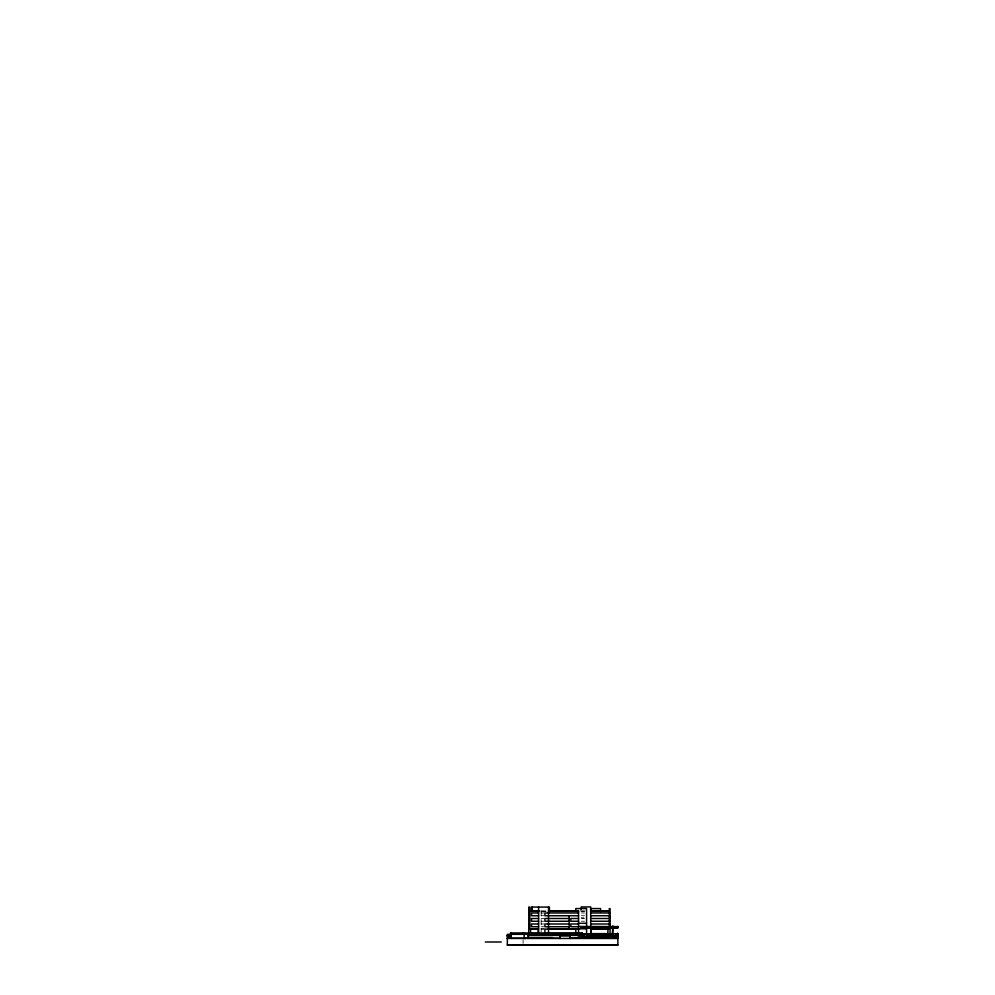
<?xml version="1.0" encoding="UTF-8"?>
<svg xmlns="http://www.w3.org/2000/svg" width="995" height="995" viewBox="0 0 995 995"><rect width="100%" height="100%" fill="white"/><g stroke="black" fill="none" stroke-linecap="round" stroke-linejoin="round"><path stroke-width="0.75" stroke-dasharray="4.97 3.73" d="M540.82 910.922L547.349 910.922M580.122 910.922L585.234 910.922M541.156 911.333L547.349 911.333M581.378 911.333L584.475 911.333M541.156 912.987L544.253 912.987M581.378 912.987L584.475 912.987M541.156 915.736L543.966 915.736M581.403 915.736L584.488 915.736M581.217 917.8L583.903 917.8M541.156 918.497L543.966 918.497M581.441 918.497L584.513 918.497M541.156 921.246L543.966 921.246M581.441 921.246L584.513 921.246M541.156 923.994L543.966 923.994M541.156 926.755L543.966 926.755M541.156 928.82L544.253 928.82M541.156 929.094L544.253 929.094M541.156 910.922L541.156 932.128M523.096 939.69L523.096 943.422"/><path stroke-width="1.49" d="M586.154 936.631L589.09 936.494M617.87 936.382L589.09 935.424L610.072 934.118L586.154 935.225M592.647 935.636L586.291 935.225M590.582 936.793L617.87 936.171M593.567 937.166L608.467 938.049L593.58 936.954M507.338 938.186L510.547 938.011M509.054 938.186L559.737 938.248M509.278 936.009L507.338 936.22M510.97 934.977L509.776 935.039A19.726 0.734 0 0 0 508.234 935.151L507.338 935.213M589.09 936.631L605.507 936.382M511.094 944.964L523.096 944.939M529.862 910.922L539.377 910.922M548.519 910.922L578.543 910.922L578.543 933.633L544.899 933.633L544.899 929.094L578.543 929.094M590.657 910.922L609.313 910.922M529.862 911.333L538.606 911.333M548.519 911.333L578.543 911.333M590.707 911.333L609.301 911.333M538.606 912.987L531.517 912.987L531.517 915.736L538.606 915.736M578.543 912.987L544.899 912.987L544.899 915.736L578.543 915.736M590.707 912.987L610.01 912.987M590.707 915.736L610.01 915.736M538.606 918.497L531.517 918.497L531.517 921.246L538.606 921.246M569.177 918.497L544.899 918.497L544.899 921.246L569.177 921.246M578.543 918.497L570.831 918.497L570.831 921.246L578.543 921.246M590.707 918.497L610.01 918.497M590.707 921.246L610.01 921.246M578.543 923.31L586.577 923.31M538.606 923.994L531.517 923.994L531.517 926.755L538.606 926.755M569.177 923.994L544.899 923.994L544.899 926.755L569.177 926.755M578.543 923.994L570.831 923.994L570.831 926.755L578.543 926.755M590.707 923.994L610.01 923.994M578.232 926.469L617.87 926.606M610.01 926.755L590.707 926.755L590.707 906.93L581.179 906.93L581.179 909.592M581.279 927.477L617.87 927.34M581.279 927.788L617.87 927.788M581.279 927.925L617.87 927.925L617.87 926.32M538.606 928.82L529.862 928.82L529.862 907.067L528.768 907.067L528.768 934.33M548.519 928.82L586.577 928.82M609.313 928.82L590.707 928.82L590.707 934.33M530.559 929.094L538.196 929.094L538.196 933.633L530.559 933.633M607.933 929.094L591.117 929.094L591.117 933.633L607.933 933.633M523.134 933.77L529.054 933.77M609.363 933.77L617.87 933.77M582.286 934.118L613.032 934.118M510.547 934.33L612.895 934.118M615.681 934.33L617.87 934.33M510.248 934.355L507.338 934.355L507.338 945.25L617.87 945.25L617.87 933.497L616.365 933.907M615.681 934.516L617.87 934.516M615.544 934.628L617.87 934.728M615.681 934.939L617.87 934.939M528.32 935.014L584.028 935.014L584.164 937.153M615.544 934.989L617.87 935.138M615.681 935.35L617.87 935.35M528.183 935.424L584.164 935.424M615.681 935.549L617.87 935.549M615.681 935.76L617.87 935.76M615.681 935.972L617.87 935.972M617.87 936.581L615.271 936.805M617.87 936.805L614.86 937.016M617.87 937.016L614.437 937.215M588.729 937.153L578.132 937.389M617.87 937.215L614.027 937.427M577.772 937.389L588.729 937.389L588.729 936.494M594.077 937.402L600.209 937.651M617.87 937.427L613.616 937.626M528.345 937.564L552.412 937.564L552.412 938.248M617.87 937.626L613.206 937.837M617.87 937.837L612.783 938.049M570.197 938.049L608.467 938.049M617.87 938.049L612.373 938.248M570.21 938.248L617.87 938.248M507.338 938.459L617.87 938.459M485.299 941.991L501.281 941.991M507.338 944.939L617.87 944.939M589.09 935.225L605.507 936.171L605.507 936.842M525.609 938.459L524.601 938.322M507.338 935.574L507.537 935.636A30.173 1.132 0 0 1 507.363 935.897L509.751 935.636A32.586 1.219 0 0 0 509.602 935.25A17.363 0.647 0 0 1 510.883 934.877M617.721 933.497L617.659 934.33M617.497 933.497L617.559 934.33M617.36 933.497L617.435 934.33M615.681 936.581L615.681 934.118L615.544 936.171M612.845 934.33L612.845 925.91L612.298 934.33M610.084 934.815L610.01 908.572L609.313 908.572L609.313 926.755M610.084 935.014L610.084 936.382M608.455 936.171L608.467 938.248M607.933 928.82L607.933 934.33M600.806 933.907L600.806 934.815M600.57 911.607L600.57 908.572L590.657 908.572L590.657 911.519M600.084 934.255L600.084 936.382M600.209 937.439L600.221 938.248M596.403 934.604L596.403 936.382M594.948 933.907L594.948 935.126M594.077 936.929L594.077 937.7M586.577 934.33L586.577 908.572L575.782 908.572L575.782 910.922M584.712 936.432L584.712 937.153M582.286 935.462L582.286 932.949L510.547 932.949L510.547 938.285M581.876 932.949L581.876 934.33M575.782 928.82L575.782 933.633M570.197 935.014L570.197 938.459M569.774 938.459L569.774 935.835L560.148 935.835L560.148 938.459M569.177 915.736L569.177 928.82M559.737 935.014L559.737 938.459M549.414 910.922L549.414 907.067L531.517 907.067L531.517 910.922M548.519 907.067L548.519 933.633M538.606 907.067L538.606 934.33M532.213 907.067L532.213 910.922M530.559 928.82L530.559 934.33M528.357 935.014L528.345 938.248L528.295 935.424M524.116 934.33L524.116 938.248M523.544 932.949L523.544 934.33M523.134 932.949L523.134 934.33M510.97 932.949L511.107 938.248M510.883 935.151A17.363 0.647 0 0 0 509.602 935.524A32.586 1.219 0 0 1 510.012 935.822"/></g></svg>
